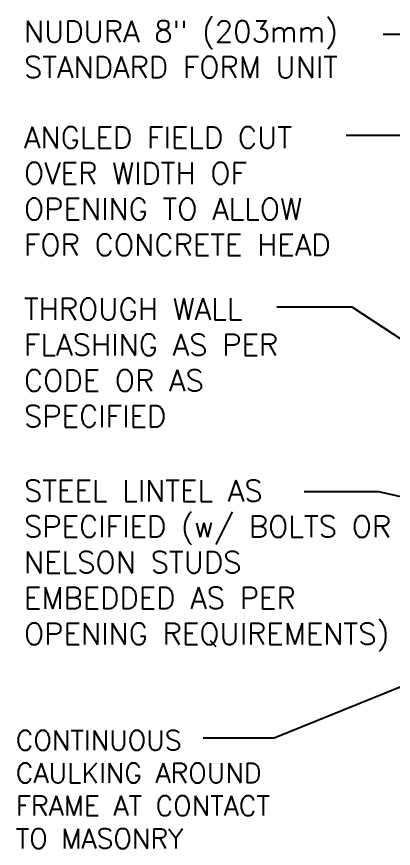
# Model space of a CAD drawing. Header units: inches. Extents: x 2869.3 to 2923.4, y 432.9 to 510.3.
# Drawn here: x 2869.27 to 2881.94, y 481.57 to 509.49 of the extents above; entities that cross this region are included whole.
import ezdxf

# ---------------------------------------------------------------- set-up
doc = ezdxf.new("R2010")
doc.units = ezdxf.units.IN
doc.header["$LTSCALE"] = 0.5
doc.header["$MEASUREMENT"] = 0
doc.layers.add('TEXT', color=4, linetype='CONTINUOUS')
doc.styles.add('DIM', font='romans.shx', dxfattribs={"width": 0.7})
doc.styles.get("Standard").update_dxf_attribs({"font": 'romans.shx'})
doc.dimstyles.new('ext_12', dxfattribs={"dimscale": 12, "dimtxt": 0.09375, "dimasz": 0.09375, "dimexe": 0.09375, "dimexo": 0.0625, "dimgap": 0.0625, "dimtad": 1, "dimdec": 1, "dimzin": 3, "dimdsep": 46, "dimlunit": 4, "dimtxsty": 'DIM', "dimcen": 0.09, "dimdle": 0.09375, "dimclrt": 4, "dimadec": 0, "dimazin": 0, "dimtfac": 1, "dimtdec": 1, "dimtmove": 2, "dimatfit": 3, "dimfxl": 1, "dimfrac": 2, "dimtolj": 1, "dimtzin": 0, "dimarcsym": 0})

msp = doc.modelspace()

# ---------------------------------------------------------------- texts
at = {"layer": 'TEXT', "char_height": 0.72, "attachment_point": 4}
for s, insert, width in [('NUDURA 8" (203mm) STANDARD FORM UNIT ', (2869.517, 508.395), 16.55925), ('ANGLED FIELD CUT OVER WIDTH OF OPENING TO ALLOW FOR CONCRETE HEAD', (2869.517, 503.633), 12.43891), ('THROUGH WALL FLASHING AS PER CODE OR AS SPECIFIED', (2869.517, 497.875), 10.53123), ('STEEL LINTEL AS SPECIFIED (w/ BOLTS OR NELSON STUDS EMBEDDED AS PER OPENING REQUIREMENTS)', (2869.517, 491.053), 13.66637), ('{\\H0.9167x;CONTINUOUS CAULKING AROUND FRAME AT CONTACT TO MASONRY}', (2869.243, 483.548), 10.53123)]:
    msp.add_mtext(s, dxfattribs=dict(at, insert=insert, width=width))

# ---------------------------------------------------------------- leaders
at = {"layer": 'TEXT'}
msp.add_leader([(2890.391, 508.89), (2881.597, 508.89)], dimstyle='ext_12', override={"dimgap": 0.0625, "dimtad": 0}, dxfattribs=at)
for points in [[(2890.808, 495.038), (2882.679, 505.497), (2880.348, 505.497)], [(2889.136, 494.107), (2880.549, 499.738), (2878.017, 499.738)], [(2889.121, 491.769), (2881.449, 493.537), (2878.936, 493.537)], [(2887.76, 489.263), (2877.925, 485.263), (2875.536, 485.263)]]:
    msp.add_leader(points, dimstyle='ext_12', dxfattribs=at)

doc.saveas('drawing.dxf')
